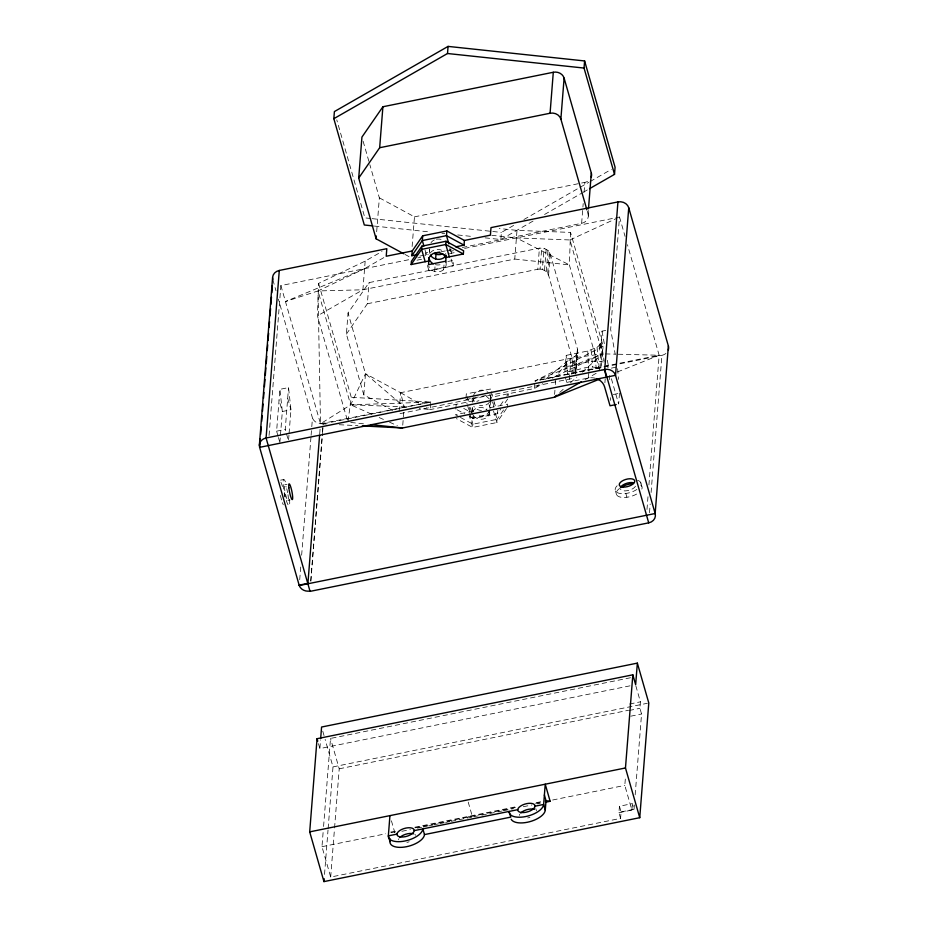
<?xml version="1.0" encoding="UTF-8"?>
<svg xmlns="http://www.w3.org/2000/svg" width="928" height="928" viewBox="0 0 928 928"><rect width="100%" height="100%" fill="white"/><g stroke="black" fill="none" stroke-linecap="round" stroke-linejoin="round"><path stroke-width="0.7" stroke-dasharray="4.64 3.48" d="M318.606 283.388L351.26 397.277L347.919 422.159L317.434 315.856L318.606 283.388L365.168 261.116L382 251.453M570.534 232.406L569.363 264.886L599.848 371.177L603.2 346.295L570.534 232.406L517.012 230.388L499.218 228.485M269.062 435.499L280.882 285.58L410.791 259.306M278.064 436.23L276.614 431.172L279.908 389.342L288.538 387.591L290.951 409.758L289.06 433.759M279.885 442.563L280.326 436.914M280.442 435.499L282.332 411.51L279.908 389.342M288.956 435.162L288.504 440.812L285.244 429.42L288.538 387.591M299.709 579.745L300.742 566.741M301.646 555.188L310.996 436.752M311.1 435.313L311.669 428.086M311.785 426.648L312.469 417.983L278.4 299.141M319.708 433.852L320.276 426.648M310.741 580.847L322.364 433.527M322.48 432.077L323.153 423.412L321.308 423.655A8.92 7.795 4.5 0 1 312.469 417.983M310.857 581.264L322.48 433.933M322.596 432.494L323.153 423.412M392.66 410.454L363.811 394.841L346.399 334.103L348.058 312.968L369.031 282.622L539.423 248.136L544.028 248.286L547.984 250.421L550.234 253.982L577.448 348.893L575.708 374.054L577.715 350.912M629.984 685.838L319.882 748.583L320.554 739.964M365.168 261.116L362.906 289.791L317.434 315.856M621.087 811.919L634.033 809.309L632.397 803.613L619.452 806.235L621.087 811.919L620.577 818.392L330.681 877.053L321.981 846.684L323.118 832.254M323.57 826.477L330.519 738.444L633.348 677.162M346.399 334.103L367.36 303.746L369.031 282.622M324.522 874.431L328.025 829.98M328.141 828.542L333.001 766.888L325.125 739.396M363.811 394.841L365.481 373.706L348.058 312.968M376.675 231.756L379.355 197.85L369.854 164.72M330.681 877.053L334.44 829.423M334.556 827.985L339.219 768.813L330.519 738.444M280.882 285.58L320.508 423.76L350.668 404.828L365.481 373.706L400.594 392.706L398.936 413.842L571.486 378.647M412.125 246.512L414.468 216.85L379.355 197.85M402.752 425.152L403.97 409.642M425.639 255.687L425.859 252.88L429.49 252.149L429.676 249.783M429.641 253.321L429.56 248.936M447.876 261.487L453.56 260.327L453.119 265.942L428.956 270.825L429.293 266.626M434.64 271.452L435.07 265.93M430.696 403.32L430.198 409.596L419.247 408.424M443.63 269.63L444.176 262.728M449.802 250.792L450.022 247.996M455.822 409.086L456.193 404.341L458.71 405.698M465.972 398.124L466.308 393.913L490.46 389.029L490.135 393.228M469.406 411.858L469.846 406.255M471.934 412.136L472.259 407.995A8.909 7.784 4.5 0 1 472.596 405.988M473.071 397.636L472.7 402.392L473.953 398.541M489.59 412.16L489.392 414.607L472.48 418.029L472.665 415.582M473.663 415.025L473.384 418.598L497.536 413.702L500.76 409.039M485.042 237.846L500.842 239.54L501.41 232.418L513.903 225.26M489.392 414.607L489.566 409.294M490.228 400.919L490.599 396.163A8.909 7.784 4.5 0 0 489.74 394.261M490.471 400.908L490.75 397.346L534.389 388.507L542.81 383.682M490.587 401.766L490.599 396.163M493.893 402.764L493.557 406.974L491.596 400.119M497.814 410.141L497.536 413.702L496.747 410.965M383.821 257.624L364.565 268.656L285.453 301.542L318.014 290.94L362.906 289.791L514.75 259.063L517.012 230.388M507.326 407.369L507.581 404.132L504.043 404.852M367.36 303.746L537.764 269.271L539.423 248.136M537.764 269.271L540.073 269.074L541.732 247.938M576.044 372.047L548.564 275.117L546.325 271.556L542.37 269.41L544.028 248.286M534.783 383.496L534.389 388.507L538.832 384.842M544.504 270.257L546.163 249.122M546.325 271.556L547.984 250.421M547.706 273.215L549.376 252.08M548.564 275.117L550.234 253.982M554.596 394.423L554.932 390.201M555.373 384.563L555.826 378.914M605.729 330.403L602.028 331.157L601.182 341.933L599.198 345.518L597.029 347.281L587.726 351.028L566.161 355.389L564.63 374.796L607.77 366.061M595.289 378.241A13.352 11.67 4.5 0 0 588.375 378.021L566.811 382.394L567.02 379.691M567.449 374.309L566.161 355.389M569.328 379.366L570.998 358.231L575.024 356.34L577.378 352.918M462.353 247.474L581.636 223.335L583.19 203.557M584.083 192.258L584.872 182.364A8.909 7.784 4.5 0 0 588.886 180.473M571.822 374.425L573.156 357.524M573.69 373.242L575.024 356.34M575.012 373.091L576.462 354.774M575.778 370.028L577.448 348.893M581.636 223.335A8.909 7.784 4.5 0 0 588.085 213.997L588.422 209.763M588.352 216.027L588.804 210.366M588.375 378.021L588.804 372.638M588.909 371.281L587.726 351.028M604.905 382.754L605.218 378.705M464.592 248.414L619.521 217.048L610.659 329.405L615.229 354.392M610.45 400.386L610.659 397.694M619.51 393.252L618.651 404.028L610.485 375.562M620.577 818.392L618.941 812.696L619.452 806.235M618.941 812.696L631.887 810.074L624.811 785.401L625.495 776.748M646.978 509.484L648.115 495.065M648.916 484.973L659.147 355.238L627.444 244.69M649.496 512.732L650.18 504.066M651.096 492.513L661.919 355.296A8.909 7.784 4.5 0 0 665.944 353.406M631.887 810.074L632.397 803.613M635.17 794.867L641.55 714.003L639.914 708.308L640.424 701.835L635.703 685.386M634.033 809.309L634.369 804.97M472.503 411.974L472.967 411.046A8.909 7.784 4.5 0 1 486.991 409.874M500.331 405.443L503.556 400.78M506.781 396.105L508.393 393.774L508.022 398.53L503.985 404.364M503.544 409.967L497.095 419.305L496.84 422.542L472.688 427.437L456.379 418.609M506.514 408.54L496.84 422.542L493.302 410.211M552.438 378.172L556.046 376.095L570.998 358.231L602.597 353.846L569.943 239.958L516.42 237.928L491.782 235.306M559.735 392.428L565.094 387.602M570.453 382.777L576.88 376.988M582.239 372.174L602.597 353.846L534.98 380.99L602.678 367.291M545.478 379.332L570.998 358.231L400.594 392.706L404.19 406.824L406.928 407.114M619.568 488.453L618.222 489.543A13.352 6.171 -16 0 0 625.333 497.431L628.674 496.979A13.352 6.171 -16 0 0 637.965 493.232M523.891 219.53L578.852 188.013M580.104 187.294L588.851 182.282M590.092 181.563L611.332 169.395M500.842 239.54L534.574 220.191M544.562 214.472L582.042 192.978M583.294 192.258L588.282 189.393M585.092 379.633L597.388 372.592M603.2 346.295L534.98 380.99L602.655 366.664M326.262 424.061L320.508 423.76L318.014 290.94L364.565 268.656M556.046 376.095L602.597 353.846M569.943 239.958L616.911 218.254M617.503 371.931L659.147 355.238L616.737 354.194M414.468 216.85L584.872 182.364M419.758 256.093L428.272 254.365M441.055 251.778L445.312 250.92M446.739 250.63L452.412 249.481M417.797 257.891L420.593 257.323M450.59 251.256L453.386 250.688M417.008 260.188L422.623 259.051M449.581 253.599L455.184 252.462M276.614 431.172L285.244 429.42M320.508 423.76L430.789 402.068L351.26 397.277M604.058 366.374L659.147 355.238M323.28 423.829L430.789 402.068L350.668 404.828L318.014 290.94M604.093 367.001L661.919 355.296M611.355 368.126L617.514 366.885L618.454 379.366M473.837 400.768L430.198 409.596L426.497 407.485M473.025 411.127L455.381 414.7L459.14 416.73M489.938 407.705L502.872 405.084M613.338 394.493L618.268 393.495M280.592 480.159L283.829 479.509M284.861 484.752L287.019 484.312M287.947 500.47L290.104 500.03M629.636 704.016L640.424 701.835M333.001 766.888L647.373 703.273M339.219 768.813L628.442 710.28M629.126 710.488L639.914 708.308M630.762 716.184L641.55 714.003M394.957 831.244L390.723 832.103L394.841 832.718L391.071 819.575M414.723 827.254L516.374 806.676M536.14 802.685L544.608 800.968M321.981 846.684L385.654 833.796M391.314 832.66L395.56 831.79M415.373 827.788L515.852 807.453M535.665 803.439L541.314 802.302M552.636 800.006L624.811 785.401M401.894 831.291L410.362 829.574M417.426 828.147L421.66 827.289M423.075 826.999L427.309 826.14M428.724 825.862L432.958 825.004M434.362 824.714L438.608 823.855M440.011 823.577L444.245 822.718M445.66 822.428L449.894 821.57M451.31 821.292L472.491 817L467.967 801.235M473.895 816.721L496.492 812.139M497.895 811.861L502.129 811.002M503.544 810.712L513.428 808.717M523.311 806.722L531.779 805.005M537.428 803.857L540.258 803.288M597.029 347.281L599.337 368.729C589.141 363.822 578.028 371.038 567.658 371.606L565.477 364.02L567.263 366.34C579.095 365.145 591.287 358.904 603.304 362.013M605.427 353.916L615.322 354.16M339.207 424.722L357.918 425.685M370.62 218.486L364.878 217.871L336.771 119.863M372.058 218.637L491.353 231.35M492.78 231.501L501.41 232.418M374.378 226.061L430.43 232.035M441.925 233.253L444.79 233.566M457.736 234.946L473.535 236.628M514.75 259.063L569.363 264.886L516.42 237.928M350.784 422.46L365.156 423.992M540.073 269.074L542.37 269.41M468.373 816.396L471.111 816.802M371.409 414.085L350.668 404.828L404.19 406.824L365.481 373.706M379.192 417.554L384.378 419.874M389.563 422.194L397.346 425.662M404.968 254.423L411.232 257.822M463.722 408.413L472.503 413.157M457.075 409.77L464.603 413.842M469.614 416.556L473.384 418.598L471.807 413.111M460.392 417.414L472.944 424.2L497.095 419.305L494.74 411.081M400.594 392.706L421.567 404.666M486.156 396.07L489.369 399.017M606.668 365.725L608.153 367.662M445.602 253.53L445.962 254.33M474.196 401.569L473.118 397.996M473.384 411.928L472.259 407.995M471.981 416.927L472.48 418.029M619.521 217.048L625.066 236.396M587.296 211.248L588.085 213.997M640.726 482.514L641.816 486.307M625.808 493.429L626.899 497.222M615.461 490.912L616.54 494.717M565.361 377.325L566.811 382.394M450.416 249.365L451.6 253.472M491.248 391.767L492.826 397.254M493.998 401.36L496.364 409.596M451.147 259.086L453.119 265.942M491.202 398.75L490.019 394.632L465.868 399.527L467.039 403.634M425.082 250.142L427.042 256.998M467.086 396.662L468.663 402.137M470.241 407.624L471.412 411.742M427.39 265.338L428.956 270.825M467.434 405.002L472.944 424.2L472.688 427.437L469.15 415.094M363.126 141.242L369.46 163.34M535.792 808.555L536.442 810.828M272.844 279.792L276.022 290.847M287.692 398.367L290.951 409.758L282.332 411.51L279.061 400.119M278.423 437.494L279.514 441.287M322.758 731.148L324.73 738.015M318.466 743.653L319.882 748.583M602.028 331.157L604.314 343.65M607.364 360.296L608.64 367.244M601.182 341.933L604.221 361.433M600.613 343.696L603.096 360.609M599.198 345.518L602.063 370.666M490.378 402.102L490.494 402.949A8.909 7.784 4.5 0 1 485.936 409.55M490.054 408.552L489.775 406.534A8.909 7.784 4.5 0 0 488.928 404.631M594.268 348.847L596.136 367.465M591.101 350.123L592.69 366.954M609.418 375.562L609.731 379.726M409.132 841.789A8.909 4.106 -16 0 1 406.893 842.392M398.599 839.817A8.909 4.106 -16 0 1 398.982 838.645M414.874 834.411A8.909 4.106 -16 0 1 415.651 835.27M529.923 817.348A8.909 4.106 -16 0 1 527.672 817.939M519.39 815.376A8.909 4.106 -16 0 1 519.773 814.204M489.613 402.044A8.909 7.784 4.5 0 1 479.544 405.362M473.408 395.63A8.909 7.784 4.5 0 1 488.348 392.602M481.47 410.454A8.909 7.784 4.5 0 1 473.825 406.325M489.798 411.788A8.909 7.784 4.5 0 1 483.07 419.108A8.909 7.784 4.5 0 1 473.129 415.164M489.717 410.559A8.909 7.784 4.5 0 1 478.72 415.721M476.818 401.395A8.909 7.784 4.5 0 1 478.976 400.687M430.998 242.707A8.909 7.784 4.5 0 1 434.304 239.958M436.462 239.25A8.909 7.784 4.5 0 1 443.201 240.236M637.606 480.286A13.352 6.171 -16 0 1 640.459 485.854M636.875 489.439A13.352 6.171 -16 0 1 627.583 493.186L624.242 493.638A13.352 6.171 -16 0 1 617.132 485.75M288.005 494.694A8.016 1.206 78.6 0 1 287.274 499.705A8.016 1.206 78.6 0 1 284.502 488.058A8.016 1.206 78.6 0 1 286.195 487.084M286.706 488.72A8.016 1.206 78.6 0 1 287.645 492.664M635.506 486.202A8.016 3.7 -16 0 1 627.78 490.599A8.016 3.7 -16 0 1 620.507 489.23M640.645 485.008A13.352 6.171 -16 0 1 641.55 489.659M289.49 499.229A13.352 2.018 78.6 0 1 287.32 503.278A13.352 2.018 78.6 0 1 283.156 484.114A13.352 2.018 78.6 0 1 286.044 483.407M283.284 504.774A13.352 2.018 78.6 0 1 282.437 502.674M281.578 499.948A13.352 2.018 78.6 0 1 280.244 494.531M280.894 482.177A13.352 2.018 78.6 0 1 282.599 487.014M284.165 493.568A13.352 2.018 78.6 0 1 284.757 496.956M488.383 411.533A8.909 7.784 4.5 0 1 489.242 413.436M445.916 262.346A8.909 7.784 4.5 0 1 444.918 268.227L443.48 269.793A8.909 7.784 4.5 0 1 434.849 271.544L432.726 270.698A8.909 7.784 4.5 0 1 428.655 265.837M440 264.77A8.909 7.784 4.5 0 1 435.394 264.631M430.186 253.054A8.909 7.784 4.5 0 1 444.21 251.871M429.374 251.302A8.909 7.784 4.5 0 1 429.71 249.296"/><path stroke-width="1.39" d="M259.364 445.312L272.577 277.774M260.316 438.666L259.631 447.342L299.257 585.522A8.92 7.795 4.5 0 0 308.096 591.194L310.381 590.904M260.652 434.339L261.232 427.112M261.684 421.335L262.137 415.558M262.485 411.232L263.053 404.005M263.506 398.228L263.958 392.451M264.422 386.674L264.99 379.448M265.327 375.121L265.895 367.894M266.243 363.567L266.812 356.34M267.264 350.564L267.716 344.787M268.064 340.46L268.633 333.233M269.085 327.456L269.549 321.68M270.002 315.903L270.57 308.676M270.906 304.349L271.475 297.122M271.823 292.796L272.391 285.569M412.218 250.989L386.222 256.244L386.814 248.692L279.293 270.454L266.081 437.993L310.056 591.368L648.707 522.847A8.909 7.784 4.5 0 0 655.156 513.509L668.369 345.958L628.743 207.779A8.909 7.784 4.5 0 0 617.944 201.933L491.005 227.615L490.413 235.155L464.418 240.456L446.855 230.956L422.704 235.805L412.218 250.989L411.846 255.722L417.449 254.585M372.94 225.91L364.31 224.994L333.836 118.691L334.393 111.58L448.073 46.4L584.605 60.946L615.078 167.237L614.522 174.36L589.535 188.686M307.887 583.782L319.592 435.29M403.715 253.75L376.118 238.821L358.707 178.072L361.932 137.1L382.904 106.755L553.297 72.268A8.909 7.784 4.5 0 1 564.108 78.126L591.322 173.026A8.909 7.784 4.5 0 1 591.252 177.062M637.35 663.126L648.788 702.983L639.74 817.696L323.953 881.6L309.697 831.871L317.051 738.711L632.826 674.818L635.657 684.69L637.35 663.126L321.575 727.03L320.67 738.526M358.707 178.072L379.668 147.726L382.904 106.755M323.953 881.6L324.185 878.735M376.118 238.821L376.339 235.99M411.15 264.561L411.406 261.325L421.88 246.152L446.043 241.257L463.606 250.757L463.35 253.994L445.707 257.566L445.347 256.766A8.909 7.784 4.5 0 0 435.394 252.822A8.909 7.784 4.5 0 0 428.678 260.142L428.794 260.988L411.15 264.561L421.625 249.388L421.88 246.152M422.704 235.805L422.321 240.549L423.899 246.024M333.836 118.691L447.505 53.511L448.073 46.4M389.934 815.631L388.345 835.873L389.969 841.568A17.806 8.224 -16 0 0 406.545 846.696A17.806 8.224 -16 0 0 424.49 834.585L510.76 817.127L509.124 811.432A17.806 8.224 -16 0 0 525.7 816.559A17.806 8.224 -16 0 0 543.646 804.448L545.235 784.206L550.142 801.293L545.896 802.14M435.626 258.935L435.998 254.202M389.969 841.568L390.189 838.866M444.616 257.126L444.802 254.759M446.043 241.257L445.788 244.493L449.326 256.836M446.855 230.956L446.484 235.654L448.839 243.878M445.916 262.346L445.869 255.409M455.625 246.86L464.046 245.154L464.418 240.456M586.902 209.867L560.872 119.086A8.909 7.784 4.5 0 0 550.072 113.239L553.297 72.268M560.872 119.086L564.108 78.126M614.522 174.36L584.037 68.057L584.605 60.946M588.526 208.348L591.322 173.026M511.177 819.238A17.806 8.224 -16 0 0 529.598 821.732A17.806 8.224 -16 0 0 545.27 810.144L546.024 800.678L544.388 794.983M617.944 201.933L604.72 369.472L648.707 522.847M628.743 207.779L615.531 375.318L655.156 513.509L299.257 585.522M639.74 817.696L625.472 767.966L632.826 674.818M411.846 255.722L422.321 240.549L446.484 235.654L464.046 245.154M445.916 255.71L444.466 257.276A8.909 7.784 4.5 0 1 435.847 259.028L433.712 258.181A8.909 7.784 4.5 0 1 430.499 255.223M556.522 395.316L554.376 397.254L402.532 427.982L362.233 425.906M581.415 381.744L554.376 397.254L600.045 378.937M379.668 147.726L550.072 113.239M435.371 252.938L439.64 252.068M445.417 261.244L428.504 264.666L429.049 257.752L429.2 258.924A8.909 7.784 4.5 0 0 433.272 263.784M616.192 404.527L610.021 405.78L604.58 386.79A13.352 11.67 4.5 0 0 596.391 378.578M299.152 585.139L307.771 583.399M309.697 831.871L625.472 767.966M396.964 834.121L388.345 835.873A17.806 8.224 -16 0 0 404.921 841A17.806 8.224 -16 0 0 422.855 828.89L424.49 834.585M414.224 830.63A8.909 4.106 -16 0 0 401.58 829.516A8.909 4.106 -16 0 0 400.989 836.986A8.909 4.106 -16 0 0 414.224 830.63L517.754 809.68M535.015 806.188A8.909 4.106 -16 0 0 522.371 805.075A8.909 4.106 -16 0 0 521.78 812.545A8.909 4.106 -16 0 0 535.015 806.188L543.646 804.448L545.27 810.144M447.505 53.511L584.037 68.057M370.91 424.606L402.532 427.982M546.024 800.678L550.142 801.293M434.084 253.448L436.218 254.295A8.909 7.784 4.5 0 0 442.981 253.727M463.35 253.994L445.788 244.493L421.625 249.388L425.163 261.719M604.29 369.564L606.471 377.151M317.051 738.711L317.759 741.182M399.922 837.427A8.909 4.106 -16 0 1 413.575 833.796M520.712 812.986A8.909 4.106 -16 0 1 534.354 809.344M272.844 279.792A8.909 7.784 4.5 0 1 279.293 270.454M620.67 487.223A8.016 3.7 -16 0 1 633.801 482.862M620.391 487.792A13.352 6.171 -16 0 1 633.024 483.581M668.369 345.958A8.909 7.784 4.5 0 1 668.299 349.995M604.72 369.472L266.081 437.993A8.909 7.784 4.5 0 0 259.631 447.342L615.531 375.318A8.909 7.784 4.5 0 0 604.72 369.472M288.863 487.757A8.016 1.206 78.6 0 0 292.262 499.589A8.016 1.206 78.6 0 0 291.021 487.85A8.016 1.206 78.6 0 0 288.863 487.757M622.85 487.061A8.016 3.7 -16 0 0 634.764 481.342A8.016 3.7 -16 0 0 623.384 480.344A8.016 3.7 -16 0 0 622.85 487.061"/></g></svg>
